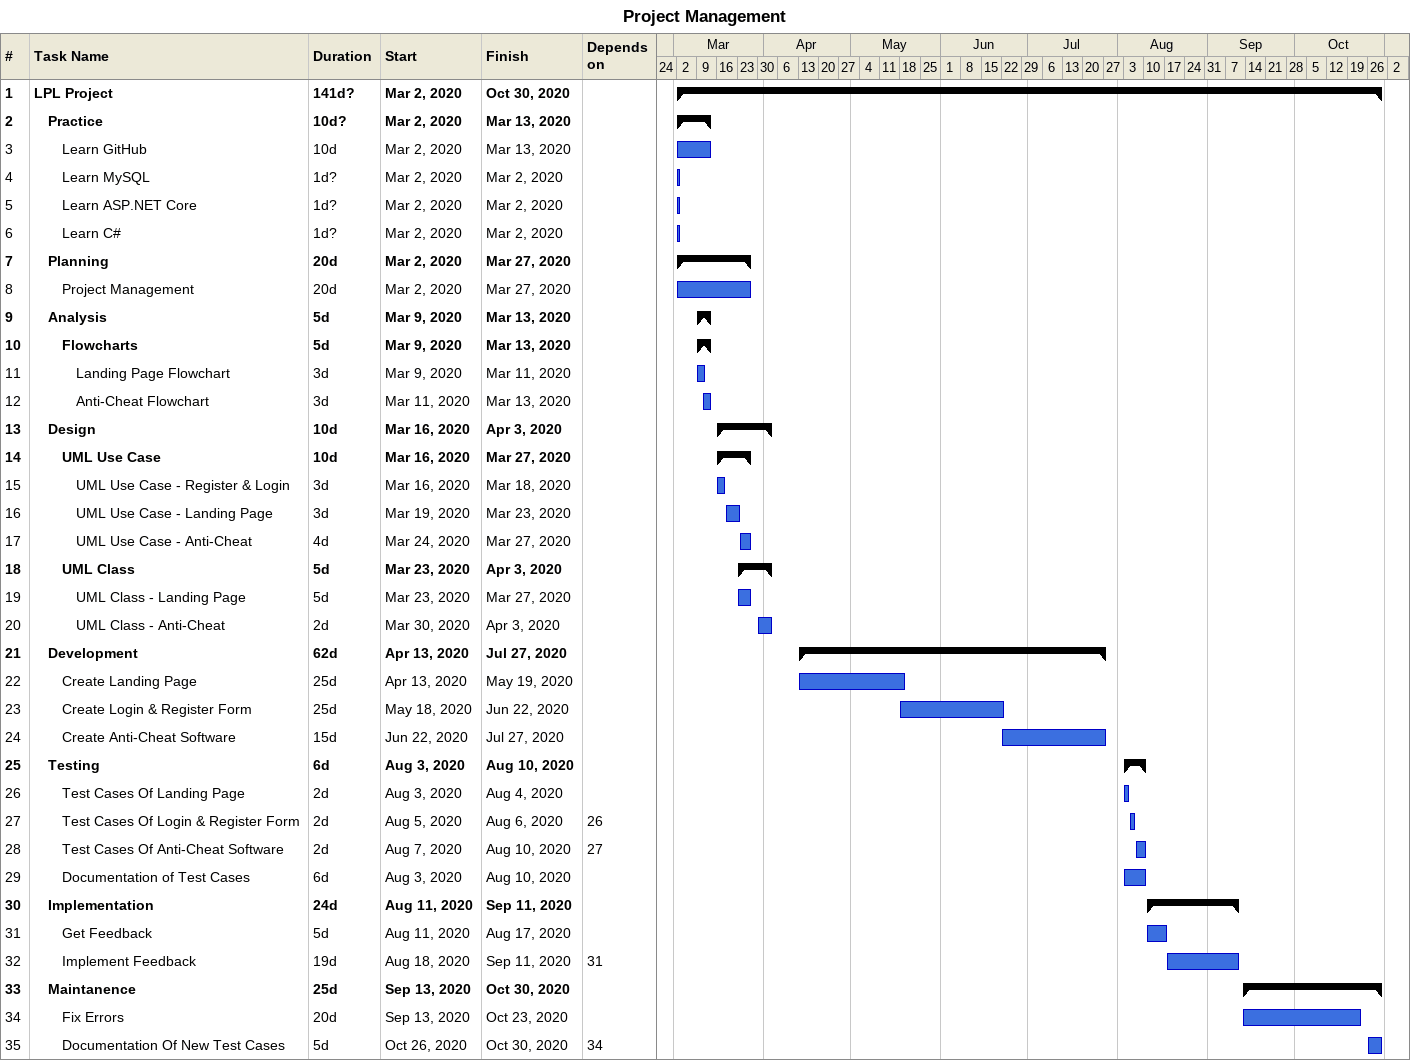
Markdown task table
Project Management

| ID | Level | Task | Duration | Start | Finish | Predecessors |
|---|---|---|---|---|---|---|
| 1 | 1 | **LPL Project** | 141d? | 2020-03-02 | 2020-10-30 |  |
| 2 | 2 | **Practice** | 10d? | 2020-03-02 | 2020-03-13 |  |
| 3 | 3 | Learn GitHub | 10d | 2020-03-02 | 2020-03-13 |  |
| 4 | 3 | Learn MySQL | 1d? | 2020-03-02 | 2020-03-02 |  |
| 5 | 3 | Learn ASP.NET Core | 1d? | 2020-03-02 | 2020-03-02 |  |
| 6 | 3 | Learn C# | 1d? | 2020-03-02 | 2020-03-02 |  |
| 7 | 2 | **Planning** | 20d | 2020-03-02 | 2020-03-27 |  |
| 8 | 3 | Project Management | 20d | 2020-03-02 | 2020-03-27 |  |
| 9 | 2 | **Analysis** | 5d | 2020-03-09 | 2020-03-13 |  |
| 10 | 3 | **Flowcharts** | 5d | 2020-03-09 | 2020-03-13 |  |
| 11 | 4 | Landing Page Flowchart | 3d | 2020-03-09 | 2020-03-11 |  |
| 12 | 4 | Anti-Cheat Flowchart | 3d | 2020-03-11 | 2020-03-13 |  |
| 13 | 2 | **Design** | 10d | 2020-03-16 | 2020-04-03 |  |
| 14 | 3 | **UML Use Case** | 10d | 2020-03-16 | 2020-03-27 |  |
| 15 | 4 | UML Use Case - Register & Login | 3d | 2020-03-16 | 2020-03-18 |  |
| 16 | 4 | UML Use Case - Landing Page | 3d | 2020-03-19 | 2020-03-23 |  |
| 17 | 4 | UML Use Case - Anti-Cheat | 4d | 2020-03-24 | 2020-03-27 |  |
| 18 | 3 | **UML Class** | 5d | 2020-03-23 | 2020-04-03 |  |
| 19 | 4 | UML Class - Landing Page | 5d | 2020-03-23 | 2020-03-27 |  |
| 20 | 4 | UML Class - Anti-Cheat | 2d | 2020-03-30 | 2020-04-03 |  |
| 21 | 2 | **Development** | 62d | 2020-04-13 | 2020-07-27 |  |
| 22 | 3 | Create Landing Page | 25d | 2020-04-13 | 2020-05-19 |  |
| 23 | 3 | Create Login & Register Form | 25d | 2020-05-18 | 2020-06-22 |  |
| 24 | 3 | Create Anti-Cheat Software | 15d | 2020-06-22 | 2020-07-27 |  |
| 25 | 2 | **Testing** | 6d | 2020-08-03 | 2020-08-10 |  |
| 26 | 3 | Test Cases Of Landing Page | 2d | 2020-08-03 | 2020-08-04 |  |
| 27 | 3 | Test Cases Of Login & Register Form | 2d | 2020-08-05 | 2020-08-06 | 26 |
| 28 | 3 | Test Cases Of Anti-Cheat Software | 2d | 2020-08-07 | 2020-08-10 | 27 |
| 29 | 3 | Documentation of Test Cases | 6d | 2020-08-03 | 2020-08-10 |  |
| 30 | 2 | **Implementation** | 24d | 2020-08-11 | 2020-09-11 |  |
| 31 | 3 | Get Feedback | 5d | 2020-08-11 | 2020-08-17 |  |
| 32 | 3 | Implement Feedback | 19d | 2020-08-18 | 2020-09-11 | 31 |
| 33 | 2 | **Maintanence** | 25d | 2020-09-13 | 2020-10-30 |  |
| 34 | 3 | Fix Errors | 20d | 2020-09-13 | 2020-10-23 |  |
| 35 | 3 | Documentation Of New Test Cases | 5d | 2020-10-26 | 2020-10-30 | 34 |
